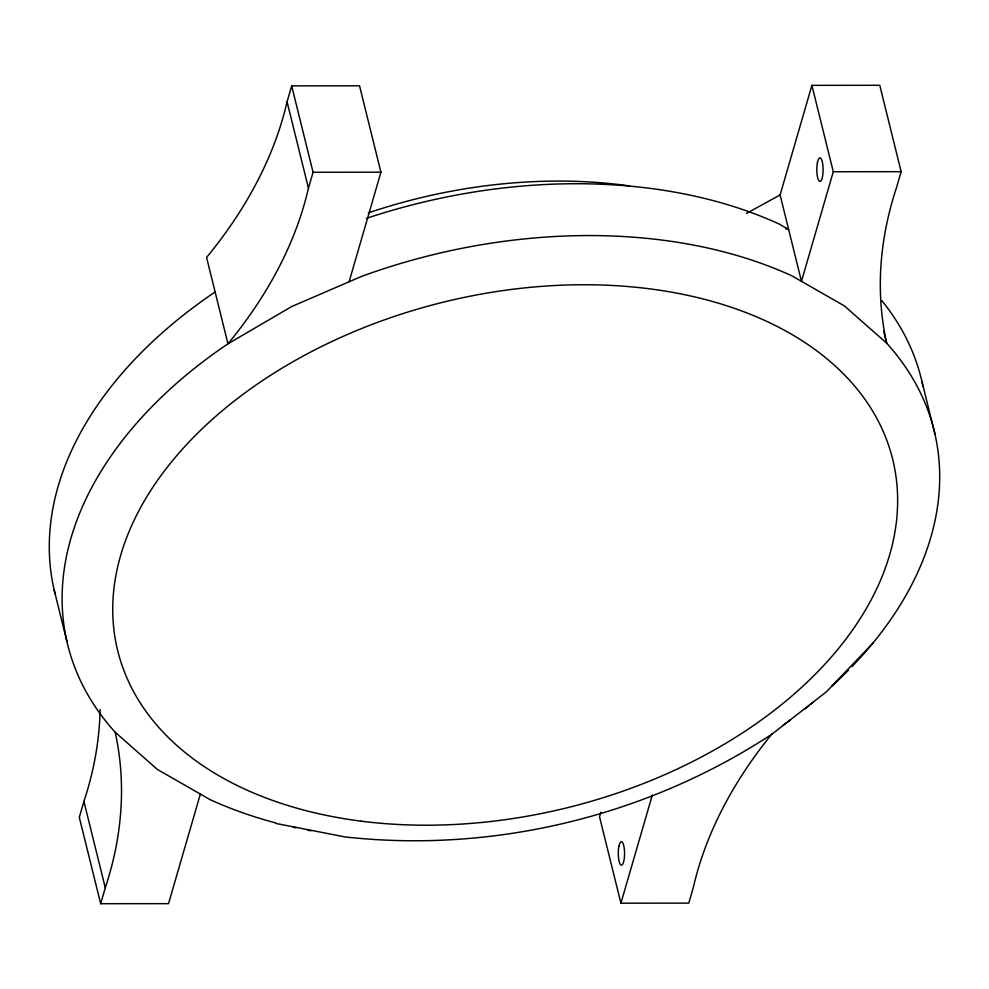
<?xml version="1.0" encoding="UTF-8"?>
<svg xmlns="http://www.w3.org/2000/svg" width="989" height="989" viewBox="0 0 989 989"><rect width="100%" height="100%" fill="white"/><g stroke="black" fill="none" stroke-linecap="round" stroke-linejoin="round"><path stroke-width="1.48" d="M100.087 709.459A627.323 409.075 -13.9 0 1 83.917 801.424L79.293 817.322L100.68 903.711L168.538 903.649L200.359 794.056M100.68 903.711L105.291 887.813A627.323 409.075 -13.9 0 0 115.181 732.243A446.262 291.001 -13.9 0 1 227.952 343.813L206.577 257.424A582.694 379.974 -13.9 0 0 287.057 101.768L291.681 85.882L359.539 85.808L380.913 172.197L349.092 281.791M851.888 666.66A446.262 291.001 -13.9 0 0 886.651 343.158L844.47 305.96L791.855 275.82A446.262 291.001 -13.9 0 0 361.925 276.252L291.755 306.516L227.952 343.813A582.694 379.974 -13.9 0 0 308.444 188.17L313.056 172.271L291.681 85.882M600.83 812.352L599.532 816.803L620.919 903.192L688.777 903.118L693.388 887.232A582.694 379.974 -13.9 0 1 772.026 733.826M811.907 85.351L833.294 171.74L801.473 281.333L780.098 194.944L811.907 85.351L879.765 85.289L901.152 171.678L896.529 187.576A627.323 409.075 -13.9 0 0 886.651 343.158L883.721 331.303M620.919 903.192L652.307 795.082M873.324 642.739L826.483 691.744L771.68 734.37M770.233 735.284C645.619 816.518 492.93 853.383 345.013 836.929L275.684 823.404M746.472 213.401L780.098 194.944M313.056 172.271L380.913 172.197M833.294 171.74L901.152 171.678M785.686 228.743L788.641 229.497L779.023 223.984A446.262 291.001 -13.9 0 0 366.264 218.433M115.181 732.243L157.35 769.43L209.977 799.569A446.262 291.001 -13.9 0 0 275.684 822.91M922.094 382.113L934.926 433.948M287.057 101.768L308.444 188.17M54.074 589.605L66.906 641.441M83.917 801.424L105.291 887.813M848.649 669.986A446.262 291.001 -13.9 0 1 831.724 686.267M813.502 702.066A446.262 291.001 -13.9 0 1 811.141 703.983M808.779 705.899A446.262 291.001 -13.9 0 1 805.194 708.754M790.458 719.93A446.262 291.001 -13.9 0 1 782.868 725.37M310.892 830.797A446.262 291.001 -13.9 0 1 307.888 830.241M295.995 827.805A446.262 291.001 -13.9 0 1 293.053 827.15M881.842 300.668A446.262 291.001 -13.9 0 1 923.034 386.476M55.149 594.08A446.262 291.001 -13.9 0 1 215.132 291.978M368.254 212.907A399.123 260.268 -13.9 0 1 629.746 185.944M618.916 846.3A11.744 3.14 89.9 0 0 621.03 865.066A11.744 3.14 89.9 0 0 624.319 848.921A11.744 3.14 89.9 0 0 618.916 846.3M361.146 821.167A399.123 260.268 -13.9 0 0 893.364 462.184A399.123 260.268 -13.9 0 0 261.059 381.569A399.123 260.268 -13.9 0 0 361.146 821.167M817.446 162.542A11.744 3.14 89.9 0 0 819.56 181.308A11.744 3.14 89.9 0 0 822.86 165.163A11.744 3.14 89.9 0 0 817.446 162.542"/></g></svg>
